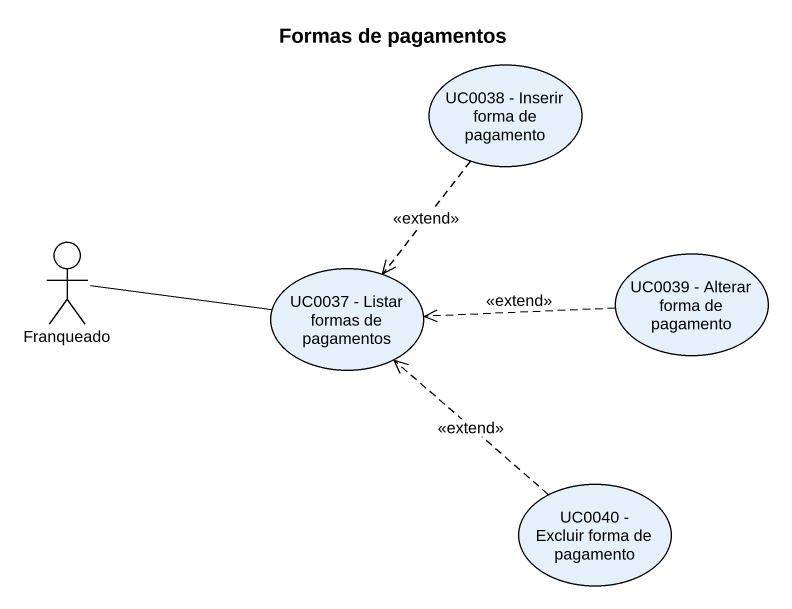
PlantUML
@startuml
title Formas de pagamentos
usecase "UC0038 - Inserir forma de pagamento" as UC0038_Inserir_forma_de
actor Franqueado
usecase "UC0037 - Listar formas de pagamentos" as UC0037_Listar_formas_de
usecase "UC0039 - Alterar forma de pagamento" as UC0039_Alterar_forma_de
usecase "UC0040 - Excluir forma de pagamento" as UC0040_Excluir_forma_de
UC0038_Inserir_forma_de ..> UC0037_Listar_formas_de : <<extend>>
Franqueado -right- UC0037_Listar_formas_de
UC0039_Alterar_forma_de .left.> UC0037_Listar_formas_de : <<extend>>
UC0040_Excluir_forma_de .up.> UC0037_Listar_formas_de : <<extend>>
@enduml
